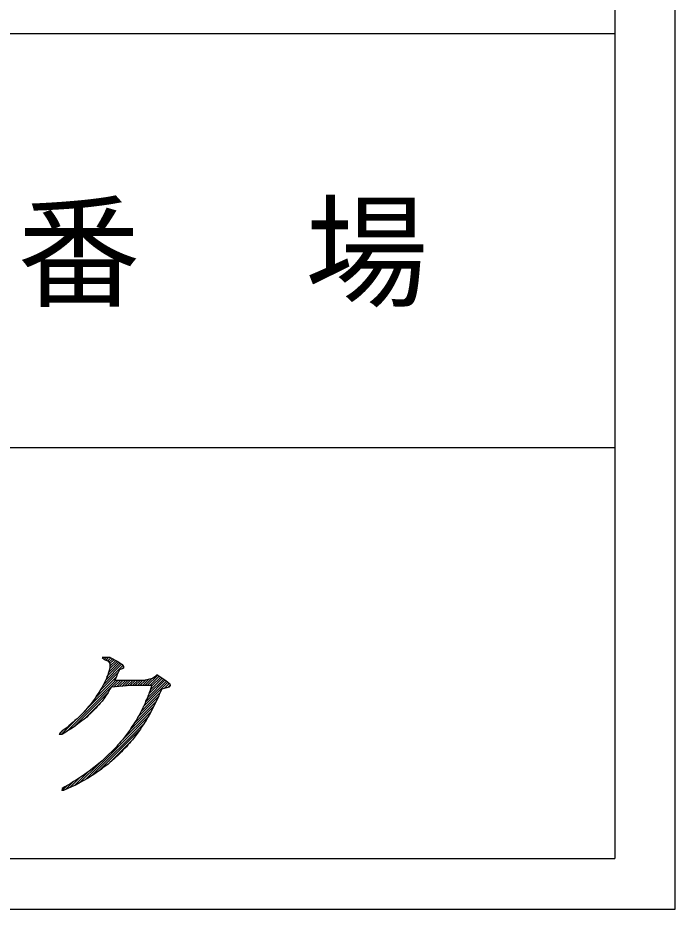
# Model space of a CAD drawing. Units: millimetres, scale not verified. Extents: x -2095 to 2105, y -1473 to 4853.
# Drawn here: x 1851.2 to 2105.1, y -1473.1 to -1128.6 of the extents above; entities that cross this region are included whole.
import ezdxf

# ---------------------------------------------------------------- set-up
doc = ezdxf.new("R2010")
doc.units = ezdxf.units.MM
doc.header["$LTSCALE"] = 15
doc.layers.add('2-0_外寸', color=7, linetype='Continuous')
doc.styles.add('ＭＳ ゴシック', font='')
doc.styles.get('ＭＳ ゴシック').set_extended_font_data('MS Gothic')

msp = doc.modelspace()

# ---------------------------------------------------------------- linework, layer by layer
at = {"layer": '2-0_外寸', "color": 5}
for p, q in [((2105.14, -1473.13), (2105.14, 1466.87)), ((1064.03, -1134.62), (2081.8, -1134.62)), ((1064.03, -1294.62), (2081.8, -1294.62)), ((1064.03, -1453.56), (2081.8, -1453.56)), ((-2094.86, -1473.13), (2105.14, -1473.13))]:
    msp.add_line(p, q, dxfattribs=at)
at = {"layer": '2-0_外寸'}
for p, q in [((1883.68, -1375.9), (1884.69, -1376.58)), ((1886.88, -1375.9), (1883.68, -1375.9)), ((1884.05, -1376.15), (1884.3, -1375.9)), ((1884.62, -1376.53), (1885.25, -1375.9)), ((1884.69, -1376.58), (1886.04, -1377.25)), ((1885.25, -1376.86), (1886.21, -1375.9)), ((1885.6, -1383.19), (1890.74, -1378.05)), ((1885.89, -1377.18), (1887.07, -1375.99)), ((1886.04, -1377.25), (1886.54, -1377.93)), ((1886.22, -1381.62), (1890.18, -1377.65)), ((1886.35, -1377.67), (1887.7, -1376.31)), ((1886.54, -1377.93), (1886.71, -1378.6)), ((1886.64, -1378.33), (1888.34, -1376.63)), ((1886.64, -1380.24), (1889.61, -1377.27)), ((1886.71, -1379.21), (1888.98, -1376.95)), ((1886.88, -1375.9), (1889.58, -1377.25)), ((1889.58, -1377.25), (1890.59, -1377.93)), ((1890.59, -1377.93), (1891.44, -1378.6)), ((1884.03, -1386.67), (1891.72, -1378.98)), ((1884.98, -1384.76), (1891.27, -1378.47)), ((1886.38, -1381.3), (1886.04, -1381.98)), ((1886.71, -1379.95), (1886.38, -1381.3)), ((1886.71, -1378.6), (1886.71, -1379.95)), ((1890.43, -1380.63), (1889.41, -1382.65)), ((1891.94, -1379.95), (1890.43, -1380.63)), ((1891.44, -1378.6), (1891.94, -1379.28)), ((1891.51, -1380.15), (1891.94, -1379.71)), ((1891.94, -1379.28), (1891.94, -1379.95)), ((1870.11, -1404.41), (1889.84, -1384.68)), ((1876.82, -1396.74), (1888.89, -1384.68)), ((1881.04, -1391.57), (1889.21, -1383.4)), ((1882.74, -1388.92), (1889.83, -1381.83)), ((1885.36, -1384), (1883.68, -1387.38)), ((1885.53, -1383.33), (1885.36, -1384)), ((1885.87, -1382.65), (1885.53, -1383.33)), ((1886.04, -1381.98), (1885.87, -1382.65)), ((1888.18, -1387.29), (1890.79, -1384.68)), ((1889.24, -1383.33), (1888.57, -1384.68)), ((1899.88, -1384.68), (1888.57, -1384.68)), ((1889.23, -1387.19), (1891.75, -1384.68)), ((1889.41, -1382.65), (1889.24, -1383.33)), ((1890.28, -1387.1), (1892.7, -1384.68)), ((1891.33, -1387), (1893.66, -1384.68)), ((1892.38, -1386.91), (1894.61, -1384.68)), ((1893.43, -1386.81), (1895.57, -1384.68)), ((1894.48, -1386.72), (1896.52, -1384.68)), ((1895.45, -1386.7), (1897.48, -1384.68)), ((1896.41, -1386.7), (1898.43, -1384.68)), ((1897.36, -1386.7), (1899.39, -1384.68)), ((1898.32, -1386.7), (1900.46, -1384.56)), ((1899.27, -1386.7), (1901.65, -1384.32)), ((1903.25, -1384), (1899.88, -1384.68)), ((1900.23, -1386.7), (1902.84, -1384.08)), ((1900.46, -1393.15), (1908.66, -1384.95)), ((1901.18, -1386.7), (1905.23, -1382.65)), ((1901.22, -1391.43), (1908.11, -1384.54)), ((1901.77, -1389.93), (1907.54, -1384.16)), ((1902.13, -1386.7), (1905.82, -1383.02)), ((1902.31, -1388.43), (1906.97, -1383.78)), ((1902.86, -1386.94), (1906.39, -1383.4)), ((1904.09, -1383.33), (1903.25, -1384)), ((1904.77, -1382.65), (1904.09, -1383.33)), ((1905.28, -1382.65), (1904.77, -1382.65)), ((1905.28, -1382.65), (1908.31, -1384.68)), ((1908.31, -1384.68), (1909.16, -1385.35)), ((1883.17, -1388.05), (1882.49, -1389.4)), ((1883.68, -1387.38), (1883.17, -1388.05)), ((1886.71, -1388.05), (1886.04, -1389.4)), ((1887.22, -1387.38), (1886.71, -1388.05)), ((1894.64, -1386.7), (1887.22, -1387.38)), ((1902.91, -1386.7), (1894.64, -1386.7)), ((1899.65, -1394.91), (1909.18, -1385.38)), ((1902.41, -1388.05), (1902.24, -1388.73)), ((1902.74, -1387.38), (1902.41, -1388.05)), ((1902.91, -1386.7), (1902.74, -1387.38)), ((1906.79, -1388.05), (1905.78, -1390.08)), ((1909.49, -1387.38), (1906.79, -1388.05)), ((1907.69, -1387.83), (1909.66, -1385.86)), ((1908.96, -1387.51), (1909.96, -1386.52)), ((1909.16, -1385.35), (1909.83, -1386.03)), ((1910, -1386.7), (1909.49, -1387.38)), ((1909.83, -1386.03), (1910, -1386.7)), ((1872.7, -1402.78), (1885.94, -1389.53)), ((1881.14, -1391.43), (1879.12, -1394.13)), ((1881.48, -1390.75), (1881.14, -1391.43)), ((1882.49, -1389.4), (1881.48, -1390.75)), ((1884.69, -1391.43), (1883.68, -1392.78)), ((1885.03, -1390.75), (1884.69, -1391.43)), ((1886.04, -1389.4), (1885.03, -1390.75)), ((1897.41, -1399.07), (1905.51, -1390.97)), ((1898.7, -1396.82), (1906.12, -1389.4)), ((1901.23, -1391.43), (1900.55, -1392.78)), ((1901.39, -1390.75), (1901.23, -1391.43)), ((1901.73, -1390.08), (1901.39, -1390.75)), ((1901.9, -1389.4), (1901.73, -1390.08)), ((1902.24, -1388.73), (1901.9, -1389.4)), ((1905.61, -1390.75), (1901.9, -1398.18)), ((1905.78, -1390.08), (1905.61, -1390.75)), ((1876.79, -1399.63), (1883.76, -1392.67)), ((1878.44, -1394.8), (1877.94, -1395.48)), ((1879.12, -1394.13), (1878.44, -1394.8)), ((1881.82, -1394.8), (1881.31, -1395.48)), ((1882.49, -1394.13), (1881.82, -1394.8)), ((1883, -1393.45), (1882.49, -1394.13)), ((1883.68, -1392.78), (1883, -1393.45)), ((1894.16, -1404.22), (1903.6, -1394.79)), ((1896.11, -1401.31), (1904.55, -1392.88)), ((1900.38, -1393.45), (1898.02, -1398.18)), ((1900.55, -1392.78), (1900.38, -1393.45)), ((1876.76, -1396.83), (1874.06, -1399.53)), ((1877.26, -1396.15), (1876.76, -1396.83)), ((1877.94, -1395.48), (1877.26, -1396.15)), ((1878.44, -1398.18), (1877.77, -1398.85)), ((1879.29, -1397.5), (1878.44, -1398.18)), ((1881.31, -1395.48), (1879.29, -1397.5)), ((1890.63, -1408.71), (1902.64, -1396.69)), ((1898.02, -1398.18), (1897.51, -1398.85)), ((1901.9, -1398.18), (1901.39, -1398.85)), ((1867.96, -1405.6), (1873.95, -1399.61)), ((1870.85, -1402.23), (1870.18, -1402.9)), ((1872.54, -1400.88), (1870.85, -1402.23)), ((1873.21, -1400.2), (1872.54, -1400.88)), ((1873.38, -1402.23), (1872.54, -1402.9)), ((1874.06, -1399.53), (1873.21, -1400.2)), ((1874.39, -1401.55), (1873.38, -1402.23)), ((1877.77, -1398.85), (1874.39, -1401.55)), ((1877.2, -1423.09), (1901.35, -1398.94)), ((1879.65, -1421.59), (1900.06, -1401.19)), ((1895.99, -1401.55), (1894.98, -1402.9)), ((1896.33, -1400.88), (1895.99, -1401.55)), ((1896.84, -1400.2), (1896.33, -1400.88)), ((1897.51, -1398.85), (1896.84, -1400.2)), ((1899.88, -1401.55), (1898.86, -1402.9)), ((1900.21, -1400.88), (1899.88, -1401.55)), ((1900.72, -1400.2), (1900.21, -1400.88)), ((1901.39, -1398.85), (1900.72, -1400.2)), ((1867.48, -1404.93), (1867.14, -1405.6)), ((1868.15, -1405.6), (1867.14, -1405.6)), ((1867.27, -1405.34), (1868.43, -1404.18)), ((1868.32, -1404.25), (1867.48, -1404.93)), ((1869.33, -1404.93), (1868.15, -1405.6)), ((1869.33, -1403.58), (1868.32, -1404.25)), ((1870.18, -1402.9), (1869.33, -1403.58)), ((1870.34, -1404.25), (1869.33, -1404.93)), ((1871.53, -1403.58), (1870.34, -1404.25)), ((1872.54, -1402.9), (1871.53, -1403.58)), ((1882.62, -1419.58), (1898.23, -1403.97)), ((1894.64, -1403.58), (1891.61, -1407.63)), ((1894.98, -1402.9), (1894.64, -1403.58)), ((1898.53, -1403.58), (1895.49, -1407.63)), ((1898.86, -1402.9), (1898.53, -1403.58)), ((1886.91, -1416.24), (1894.69, -1408.46)), ((1890.43, -1408.98), (1889.75, -1409.65)), ((1890.93, -1408.3), (1890.43, -1408.98)), ((1891.61, -1407.63), (1890.93, -1408.3)), ((1894.31, -1408.98), (1893.63, -1409.65)), ((1894.81, -1408.3), (1894.31, -1408.98)), ((1895.49, -1407.63), (1894.81, -1408.3)), ((1889.24, -1410.33), (1884.52, -1415.05)), ((1889.75, -1409.65), (1889.24, -1410.33)), ((1891.27, -1412.35), (1890.43, -1413.03)), ((1891.78, -1411.68), (1891.27, -1412.35)), ((1893.13, -1410.33), (1891.78, -1411.68)), ((1893.63, -1409.65), (1893.13, -1410.33)), ((1883.68, -1415.73), (1883, -1416.4)), ((1884.52, -1415.05), (1883.68, -1415.73)), ((1888.4, -1415.05), (1886.71, -1416.4)), ((1890.43, -1413.03), (1888.4, -1415.05)), ((1875.11, -1424.23), (1882.67, -1416.67)), ((1883, -1416.4), (1878.78, -1419.78)), ((1883.34, -1419.1), (1882.33, -1419.78)), ((1884.18, -1418.43), (1883.34, -1419.1)), ((1885.19, -1417.75), (1884.18, -1418.43)), ((1886.04, -1417.08), (1885.19, -1417.75)), ((1886.71, -1416.4), (1886.04, -1417.08)), ((1871.29, -1426.14), (1875.05, -1422.38)), ((1873.06, -1425.32), (1878.25, -1420.13)), ((1876.93, -1421.13), (1873.89, -1423.15)), ((1878.28, -1422.48), (1875.91, -1423.83)), ((1877.77, -1420.45), (1876.93, -1421.13)), ((1878.78, -1419.78), (1877.77, -1420.45)), ((1879.29, -1421.8), (1878.28, -1422.48)), ((1880.47, -1421.13), (1879.29, -1421.8)), ((1881.48, -1420.45), (1880.47, -1421.13)), ((1882.33, -1419.78), (1881.48, -1420.45)), ((1868.32, -1427.2), (1870.11, -1425.41)), ((1869.33, -1425.85), (1868.32, -1426.53)), ((1871.69, -1424.5), (1869.33, -1425.85)), ((1869.57, -1426.91), (1872.52, -1423.95)), ((1871.86, -1425.85), (1870.51, -1426.53)), ((1872.71, -1423.83), (1871.69, -1424.5)), ((1873.38, -1425.18), (1871.86, -1425.85)), ((1873.89, -1423.15), (1872.71, -1423.83)), ((1874.56, -1424.5), (1873.38, -1425.18)), ((1875.91, -1423.83), (1874.56, -1424.5)), ((1868.32, -1426.53), (1868.15, -1427.2)), ((1868.83, -1427.2), (1868.15, -1427.2)), ((1870.51, -1426.53), (1868.83, -1427.2))]:
    msp.add_line(p, q, dxfattribs=at)
at = {"layer": '2-0_外寸', "color": 5}
msp.add_lwpolyline([(1064.03, -974.62), (2081.8, -974.62), (2081.8, -1453.56)], dxfattribs=at)

# ---------------------------------------------------------------- texts
at = {"layer": '2-0_外寸', "insert": (1850.99, -1240.53), "char_height": 34.84, "attachment_point": 7, "style": 'ＭＳ ゴシック'}
msp.add_mtext('\\T1.17;番\u3000場', dxfattribs=at)

doc.saveas('drawing.dxf')
